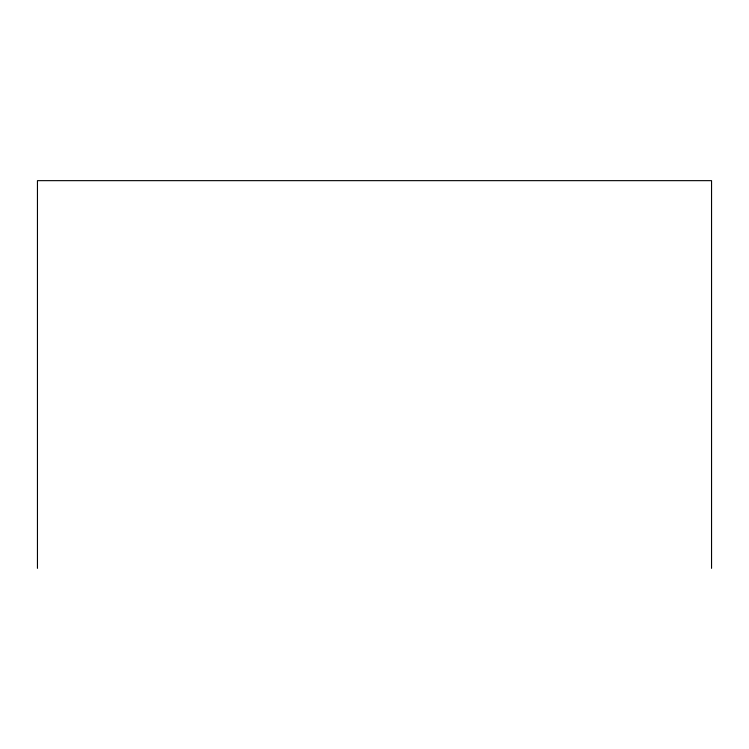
<?xml version="1.0" encoding="UTF-8"?>
<svg xmlns="http://www.w3.org/2000/svg" width="749" height="749" viewBox="0 0 749 749"><rect width="100%" height="100%" fill="white"/><g stroke="black" fill="none" stroke-linecap="round" stroke-linejoin="round"><path stroke-width="1.12" d="M711.55 568.351L711.55 180.649L37.45 180.649L37.45 568.351"/></g></svg>
